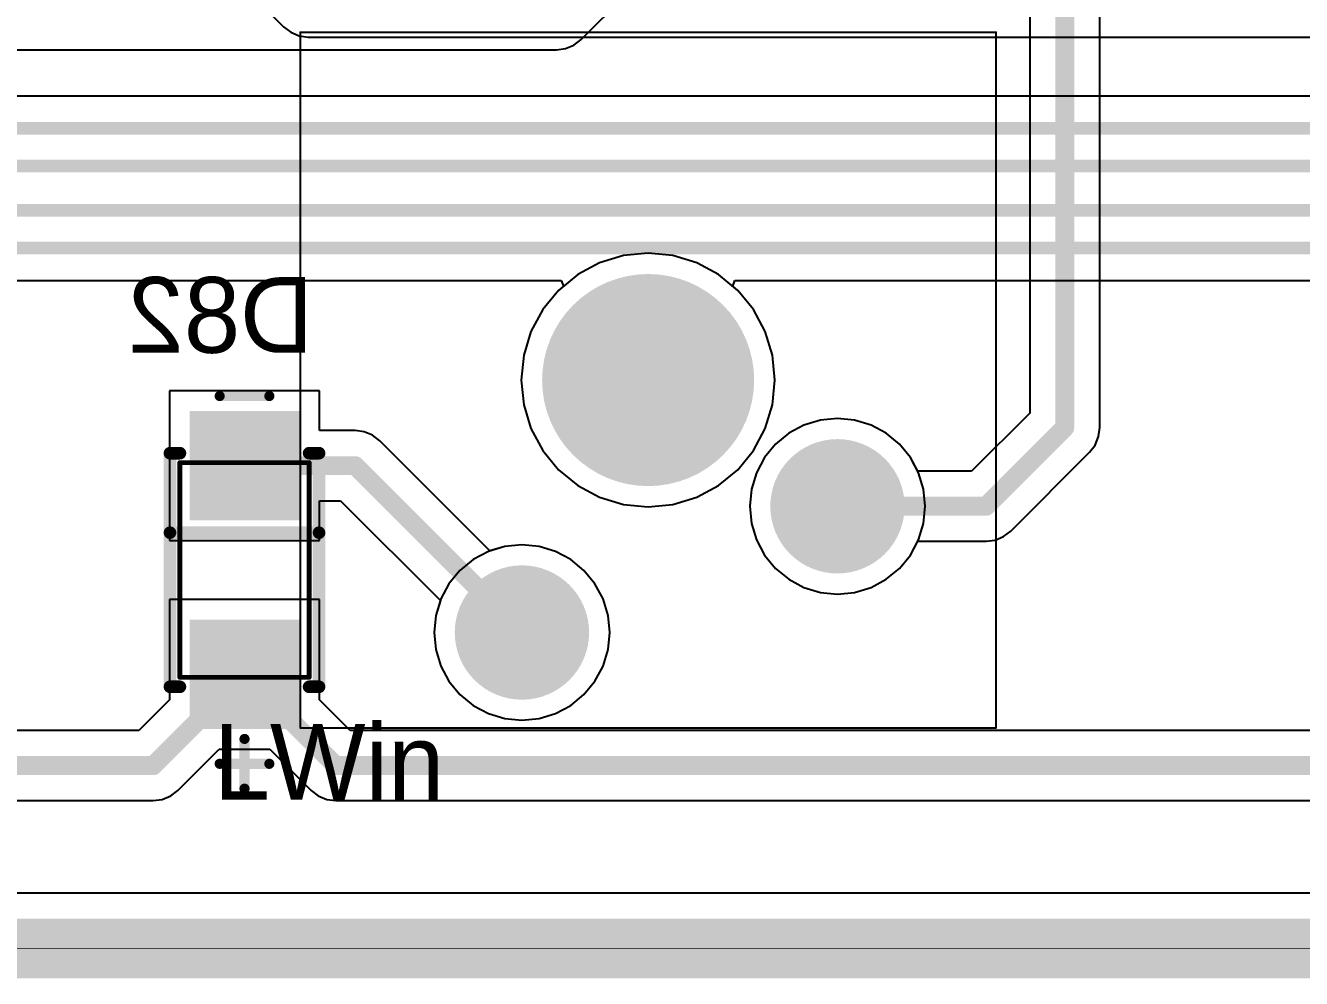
# Model space of a CAD drawing. Header units: millimetres. Extents: x 25 to 374, y 23 to 150.
# Drawn here: x 239.17 to 264.84, y 22.97 to 42.15 of the extents above; entities that cross this region are included whole.
import ezdxf

# ---------------------------------------------------------------- set-up
doc = ezdxf.new("R2010")
doc.units = ezdxf.units.MM
for name, color, linetype in [('BottomLayer', 5, 'Continuous'), ('BottomOverlay', 54, 'Continuous'), ('BottomPaste', 16, 'Continuous'), ('BottomSolder', 6, 'Continuous'), ('KeepOutLayer', 6, 'Continuous'), ('Mechanical1', 6, 'Continuous'), ('Mechanical13', 56, 'Continuous'), ('Mechanical15', 56, 'Continuous'), ('MultiLayer', 9, 'Continuous'), ('PadHoleLayer', 156, 'Continuous'), ('TopLayer', 1, 'Continuous'), ('TopOverlay', 2, 'Continuous'), ('TopSolder', 216, 'Continuous')]:
    doc.layers.add(name, color=color, linetype=linetype)

# ---------------------------------------------------------------- blocks, each defined once
blk = doc.blocks.new('SMA_DO_214AC__S1_B_110')
at = {"layer": 'BottomLayer'}
for points in [[(-1.1, -1), (-1.1, 1), (-3.1, -1), (-3.1, 1)], [(3.1, -1), (3.1, 1), (1.1, -1), (1.1, 1)]]:
    blk.add_solid(points, dxfattribs=at)
at = {"layer": 'BottomOverlay', "const_width": 0.254}
for points in [[(-2.35, 1.3), (-2.35, 1.5)], [(2.35, 1.5), (-2.35, 1.5)], [(-0.75, -1.5), (-0.75, 1.5)], [(2.35, 1.3), (2.35, 1.5)], [(-2.35, -1.5), (-2.35, -1.3)], [(2.35, -1.5), (2.35, -1.3)], [(2.35, -1.5), (-2.35, -1.5)]]:
    blk.add_lwpolyline(points, dxfattribs=at)
at = {"layer": 'BottomOverlay', "const_width": 0.127}
for points in [[(-2.414, 1.5, 1), (-2.287, 1.5, 1)], [(-2.414, 1.5, 1), (-2.287, 1.5, 1)], [(-0.814, 1.5, 1), (-0.687, 1.5, 1)], [(2.287, 1.5, 1), (2.414, 1.5, 1)], [(2.287, 1.5, 1), (2.414, 1.5, 1)], [(-2.414, 1.3, 1), (-2.287, 1.3, 1)], [(2.287, 1.3, 1), (2.414, 1.3, 1)], [(-2.414, -1.3, 1), (-2.287, -1.3, 1)], [(2.287, -1.3, 1), (2.414, -1.3, 1)], [(-2.414, -1.5, 1), (-2.287, -1.5, 1)], [(-2.414, -1.5, 1), (-2.287, -1.5, 1)], [(-0.814, -1.5, 1), (-0.687, -1.5, 1)], [(2.287, -1.5, 1), (2.414, -1.5, 1)], [(2.287, -1.5, 1), (2.414, -1.5, 1)]]:
    blk.add_lwpolyline(points, format="xyb", close=True, dxfattribs=at)
at = {"layer": 'BottomPaste'}
for points in [[(-1.1, -1), (-1.1, 1), (-3.1, -1), (-3.1, 1)], [(3.1, -1), (3.1, 1), (1.1, -1), (1.1, 1)]]:
    blk.add_solid(points, dxfattribs=at)
at = {"layer": 'BottomSolder'}
for points in [[(-0.998, -1.102), (-0.998, 1.102), (-3.202, -1.102), (-3.202, 1.102)], [(3.202, -1.102), (3.202, 1.102), (0.998, -1.102), (0.998, 1.102)]]:
    blk.add_solid(points, dxfattribs=at)
at = {"layer": 'Mechanical13', "const_width": 0.1}
for points in [[(2.16, 1.3), (-2.16, 1.3)], [(-2.16, -1.3), (-2.16, 1.3)], [(2.16, -1.3), (2.16, 1.3)], [(2.16, -1.3), (-2.16, -1.3)]]:
    blk.add_lwpolyline(points, dxfattribs=at)
at = {"layer": 'Mechanical13', "const_width": 0.05}
for points in [[(-2.185, 1.3, 1), (-2.135, 1.3, 1)], [(-2.185, 1.3, 1), (-2.135, 1.3, 1)], [(2.135, 1.3, 1), (2.185, 1.3, 1)], [(2.135, 1.3, 1), (2.185, 1.3, 1)], [(-2.185, -1.3, 1), (-2.135, -1.3, 1)], [(-2.185, -1.3, 1), (-2.135, -1.3, 1)], [(2.135, -1.3, 1), (2.185, -1.3, 1)], [(2.135, -1.3, 1), (2.185, -1.3, 1)]]:
    blk.add_lwpolyline(points, format="xyb", close=True, dxfattribs=at)
at = {"layer": 'Mechanical15', "const_width": 0.203}
for points in [[(-3.5, -0.5), (-3.5, 0.5)], [(3.9, -0.5), (3.9, 0.5)], [(4.4, 0), (3.4, 0)]]:
    blk.add_lwpolyline(points, dxfattribs=at)
at = {"layer": 'Mechanical15', "const_width": 0.102}
for points in [[(-3.551, 0.5, 1), (-3.449, 0.5, 1)], [(3.849, 0.5, 1), (3.951, 0.5, 1)], [(3.349, 0, 1), (3.451, 0, 1)], [(4.349, 0, 1), (4.451, 0, 1)], [(-3.551, -0.5, 1), (-3.449, -0.5, 1)], [(3.849, -0.5, 1), (3.951, -0.5, 1)]]:
    blk.add_lwpolyline(points, format="xyb", close=True, dxfattribs=at)
blk = doc.blocks.new('MX_SW_3_202')
at = {"layer": 'BottomLayer'}
for points, const_width in [([(-1.016, 0, 1), (1.016, 0, 1)], 2.032), ([(3.185, -2.54, 1), (4.435, -2.54, 1)], 1.25), ([(-3.165, -5.08, 1), (-1.915, -5.08, 1)], 1.25)]:
    blk.add_lwpolyline(points, format="xyb", close=True, dxfattribs=dict(at, const_width=const_width))
at = {"layer": 'BottomSolder'}
for points, const_width in [([(-1.067, 0, 1), (1.067, 0, 1)], 2.134), ([(3.134, -2.54, 1), (4.486, -2.54, 1)], 1.352), ([(-3.216, -5.08, 1), (-1.864, -5.08, 1)], 1.352)]:
    blk.add_lwpolyline(points, format="xyb", close=True, dxfattribs=dict(at, const_width=const_width))
at = {"layer": 'Mechanical1', "const_width": 0.0381}
for points in [[(-7, -7), (-7, 7)], [(-7, 7), (7, 7)], [(7, -7), (7, 7)], [(-7, -7), (7, -7)]]:
    blk.add_lwpolyline(points, dxfattribs=at)
at = {"layer": 'Mechanical1', "const_width": 0.0191}
for points in [[(-7.01, 7, 1), (-6.99, 7, 1)], [(-7.01, 7, 1), (-6.99, 7, 1)], [(6.99, 7, 1), (7.01, 7, 1)], [(6.99, 7, 1), (7.01, 7, 1)], [(-7.01, -7, 1), (-6.99, -7, 1)], [(-7.01, -7, 1), (-6.99, -7, 1)], [(6.99, -7, 1), (7.01, -7, 1)], [(6.99, -7, 1), (7.01, -7, 1)]]:
    blk.add_lwpolyline(points, format="xyb", close=True, dxfattribs=at)
at = {"layer": 'MultiLayer'}
for points, const_width in [([(-1.016, 0, 1), (1.016, 0, 1)], 2.032), ([(3.185, -2.54, 1), (4.435, -2.54, 1)], 1.25), ([(-3.165, -5.08, 1), (-1.915, -5.08, 1)], 1.25)]:
    blk.add_lwpolyline(points, format="xyb", close=True, dxfattribs=dict(at, const_width=const_width))
at = {"layer": 'PadHoleLayer'}
for points, const_width in [([(-1.016, 0, 1), (1.016, 0, 1)], 2.032), ([(3.435, -2.54, 1), (4.185, -2.54, 1)], 0.75), ([(-2.915, -5.08, 1), (-2.165, -5.08, 1)], 0.75)]:
    blk.add_lwpolyline(points, format="xyb", close=True, dxfattribs=dict(at, const_width=const_width))
at = {"layer": 'TopLayer'}
for points, const_width in [([(-1.016, 0, 1), (1.016, 0, 1)], 2.032), ([(3.185, -2.54, 1), (4.435, -2.54, 1)], 1.25), ([(-3.165, -5.08, 1), (-1.915, -5.08, 1)], 1.25)]:
    blk.add_lwpolyline(points, format="xyb", close=True, dxfattribs=dict(at, const_width=const_width))
at = {"layer": 'TopSolder'}
for points, const_width in [([(-1.067, 0, 1), (1.067, 0, 1)], 2.134), ([(3.134, -2.54, 1), (4.486, -2.54, 1)], 1.352), ([(-3.216, -5.08, 1), (-1.864, -5.08, 1)], 1.352)]:
    blk.add_lwpolyline(points, format="xyb", close=True, dxfattribs=dict(at, const_width=const_width))

msp = doc.modelspace()

# ---------------------------------------------------------------- linework, layer by layer
at = {"layer": 'BottomLayer'}
for p, q in [((243.038, 43.438), (244.356, 42.12)), ((244.356, 42.12), (244.502, 42.009)), ((244.502, 42.009), (244.672, 41.938)), ((244.672, 41.938), (244.854, 41.914)), ((244.854, 41.914), (275.732, 41.914)), ((290.937, 40.726), (208.241, 40.726)), ((229.645, 37.018), (249.949, 37.018)), ((249.949, 37.018), (249.992, 36.899)), ((253.4, 36.899), (253.443, 37.018)), ((253.443, 37.018), (273.745, 37.018)), ((249.891, 36.816), (249.574, 36.429)), ((249.992, 36.899), (249.891, 36.816)), ((253.501, 36.816), (253.4, 36.899)), ((253.818, 36.429), (253.501, 36.816)), ((249.574, 36.429), (249.338, 35.988)), ((254.054, 35.988), (253.818, 36.429)), ((249.338, 35.988), (249.193, 35.509)), ((254.199, 35.509), (254.054, 35.988)), ((249.193, 35.509), (249.144, 35.011)), ((254.249, 35.011), (254.199, 35.509)), ((249.144, 35.011), (249.193, 34.513)), ((254.199, 34.513), (254.249, 35.011)), ((245.081, 34.797), (242.065, 34.797)), ((242.065, 34.797), (242.065, 31.781)), ((245.081, 33.993), (245.081, 34.797)), ((249.193, 34.513), (249.338, 34.035)), ((254.054, 34.035), (254.199, 34.513)), ((255.162, 34.204), (254.83, 34.103)), ((255.506, 34.238), (255.162, 34.204)), ((255.851, 34.204), (255.506, 34.238)), ((256.182, 34.103), (255.851, 34.204)), ((245.799, 33.993), (245.081, 33.993)), ((245.981, 33.969), (245.799, 33.993)), ((246.151, 33.899), (245.981, 33.969)), ((246.297, 33.787), (246.151, 33.899)), ((249.338, 34.035), (249.574, 33.593)), ((253.818, 33.593), (254.054, 34.035)), ((254.525, 33.94), (254.257, 33.72)), ((254.83, 34.103), (254.525, 33.94)), ((256.488, 33.94), (256.182, 34.103)), ((256.755, 33.72), (256.488, 33.94)), ((248.511, 31.573), (246.297, 33.787)), ((254.257, 33.72), (254.037, 33.453)), ((256.975, 33.453), (256.755, 33.72)), ((249.574, 33.593), (249.891, 33.207)), ((253.501, 33.207), (253.818, 33.593)), ((254.037, 33.453), (253.874, 33.147)), ((257.138, 33.147), (256.975, 33.453)), ((249.891, 33.207), (250.278, 32.889)), ((253.114, 32.889), (253.501, 33.207)), ((253.874, 33.147), (253.774, 32.816)), ((257.239, 32.816), (257.138, 33.147)), ((250.278, 32.889), (250.72, 32.653)), ((252.673, 32.653), (253.114, 32.889)), ((250.72, 32.653), (251.198, 32.508)), ((252.194, 32.508), (252.673, 32.653)), ((253.774, 32.816), (253.74, 32.471)), ((257.273, 32.471), (257.239, 32.816)), ((245.081, 31.781), (245.081, 32.584)), ((245.081, 32.584), (245.507, 32.584)), ((245.507, 32.584), (247.515, 30.576)), ((251.198, 32.508), (251.696, 32.459)), ((251.696, 32.459), (252.194, 32.508)), ((253.74, 32.471), (253.774, 32.127)), ((257.239, 32.127), (257.273, 32.471)), ((253.774, 32.127), (253.874, 31.795)), ((257.138, 31.795), (257.239, 32.127)), ((242.065, 31.781), (245.081, 31.781)), ((248.812, 31.664), (248.511, 31.573)), ((249.156, 31.698), (248.812, 31.664)), ((249.501, 31.664), (249.156, 31.698)), ((249.832, 31.563), (249.501, 31.664)), ((253.874, 31.795), (254.037, 31.49)), ((256.975, 31.49), (257.138, 31.795)), ((250.138, 31.4), (249.832, 31.563)), ((250.405, 31.18), (250.138, 31.4)), ((254.037, 31.49), (254.257, 31.222)), ((256.755, 31.222), (256.975, 31.49)), ((250.625, 30.913), (250.405, 31.18)), ((254.257, 31.222), (254.525, 31.003)), ((256.488, 31.003), (256.755, 31.222)), ((250.788, 30.607), (250.625, 30.913)), ((254.525, 31.003), (254.83, 30.839)), ((254.83, 30.839), (255.162, 30.739)), ((255.851, 30.739), (256.182, 30.839)), ((256.182, 30.839), (256.488, 31.003)), ((245.081, 30.597), (242.065, 30.597)), ((242.065, 30.597), (242.065, 28.577)), ((245.081, 28.577), (245.081, 30.597)), ((247.515, 30.576), (247.424, 30.276)), ((250.889, 30.276), (250.788, 30.607)), ((255.162, 30.739), (255.506, 30.705)), ((255.506, 30.705), (255.851, 30.739)), ((247.424, 30.276), (247.39, 29.931)), ((250.923, 29.931), (250.889, 30.276)), ((247.39, 29.931), (247.424, 29.587)), ((250.889, 29.587), (250.923, 29.931)), ((247.424, 29.587), (247.524, 29.255)), ((250.788, 29.255), (250.889, 29.587)), ((247.524, 29.255), (247.687, 28.95)), ((250.625, 28.95), (250.788, 29.255)), ((247.687, 28.95), (247.907, 28.682)), ((250.405, 28.682), (250.625, 28.95)), ((242.065, 28.577), (241.444, 27.956)), ((245.702, 27.956), (245.081, 28.577)), ((247.907, 28.682), (248.175, 28.463)), ((250.138, 28.463), (250.405, 28.682)), ((248.175, 28.463), (248.48, 28.299)), ((248.48, 28.299), (248.812, 28.199)), ((249.501, 28.199), (249.832, 28.299)), ((249.832, 28.299), (250.138, 28.463)), ((248.812, 28.199), (249.156, 28.165)), ((249.156, 28.165), (249.501, 28.199)), ((241.444, 27.956), (221.905, 27.956)), ((265.272, 27.956), (245.702, 27.956)), ((242.234, 26.753), (243.062, 27.581)), ((243.062, 27.581), (244.085, 27.581)), ((244.085, 27.581), (244.912, 26.753)), ((242.089, 26.642), (242.234, 26.753)), ((244.912, 26.753), (245.058, 26.642)), ((221.613, 26.547), (241.736, 26.547)), ((241.736, 26.547), (241.919, 26.571)), ((241.919, 26.571), (242.089, 26.642)), ((245.058, 26.642), (245.228, 26.571)), ((245.228, 26.571), (245.41, 26.547)), ((245.41, 26.547), (265.564, 26.547)), ((372.04, 24.686), (208.113, 24.686))]:
    msp.add_line(p, q, dxfattribs=at)
for points, const_width in [([(100.63, 40.079), (291.554, 40.079)], 0.254), ([(81.877, 39.317), (292.697, 39.317)], 0.254), ([(51.75, 38.428), (294.475, 38.428)], 0.254), ([(161.252, 37.666), (331.178, 37.666)], 0.254), ([(243.573, 33.289), (245.799, 33.289)], 0.381), ([(245.799, 33.289), (249.156, 29.931)], 0.381), ([(241.736, 27.252), (243.573, 29.089)], 0.381), ([(243.573, 29.089), (245.41, 27.252)], 0.381), ([(221.613, 27.252), (241.736, 27.252)], 0.381), ([(245.41, 27.252), (265.564, 27.252)], 0.381)]:
    msp.add_lwpolyline(points, dxfattribs=dict(at, const_width=const_width))
at = {"layer": 'BottomLayer', "const_width": 0.191}
for points in [[(243.478, 33.289, 1), (243.669, 33.289, 1)], [(245.704, 33.289, 1), (245.894, 33.289, 1)], [(245.704, 33.289, 1), (245.894, 33.289, 1)], [(249.061, 29.931, 1), (249.251, 29.931, 1)], [(243.478, 29.089, 1), (243.669, 29.089, 1)], [(243.478, 29.089, 1), (243.669, 29.089, 1)], [(241.641, 27.252, 1), (241.832, 27.252, 1)], [(241.641, 27.252, 1), (241.832, 27.252, 1)], [(245.315, 27.252, 1), (245.506, 27.252, 1)], [(245.315, 27.252, 1), (245.506, 27.252, 1)]]:
    msp.add_lwpolyline(points, format="xyb", close=True, dxfattribs=at)
at = {"layer": 'KeepOutLayer', "const_width": 1.2}
msp.add_lwpolyline([(25.495, 23.569), (373.158, 23.569)], dxfattribs=at)
at = {"layer": 'Mechanical1', "const_width": 0.0127}
for points in [[(244.713, 42.005), (258.713, 42.005)], [(244.713, 28.006), (244.713, 42.005)], [(258.713, 28.006), (258.713, 42.005)], [(244.713, 28.006), (258.713, 28.006)], [(25.495, 23.569), (373.158, 23.569)]]:
    msp.add_lwpolyline(points, dxfattribs=at)
at = {"layer": 'Mechanical1', "const_width": 0.00635}
for points in [[(244.71, 42.005, 1), (244.716, 42.005, 1)], [(244.71, 42.005, 1), (244.716, 42.005, 1)], [(258.71, 42.005, 1), (258.716, 42.005, 1)], [(258.71, 42.005, 1), (258.716, 42.005, 1)], [(244.71, 28.006, 1), (244.716, 28.006, 1)], [(244.71, 28.006, 1), (244.716, 28.006, 1)], [(258.71, 28.006, 1), (258.716, 28.006, 1)], [(258.71, 28.006, 1), (258.716, 28.006, 1)]]:
    msp.add_lwpolyline(points, format="xyb", close=True, dxfattribs=at)
at = {"layer": 'TopLayer'}
for p, q in [((259.376, 67.981), (259.376, 34.348)), ((250.348, 41.864), (253.64, 45.156)), ((260.785, 34.056), (260.785, 43.884)), ((250.202, 41.752), (250.348, 41.864)), ((235.722, 41.658), (249.85, 41.658)), ((249.85, 41.658), (250.032, 41.682)), ((250.032, 41.682), (250.202, 41.752)), ((251.198, 37.515), (250.72, 37.369)), ((251.696, 37.564), (251.198, 37.515)), ((252.194, 37.515), (251.696, 37.564)), ((252.673, 37.369), (252.194, 37.515)), ((250.72, 37.369), (250.278, 37.134)), ((253.114, 37.134), (252.673, 37.369)), ((250.278, 37.134), (249.891, 36.816)), ((253.501, 36.816), (253.114, 37.134)), ((249.891, 36.816), (249.574, 36.429)), ((253.818, 36.429), (253.501, 36.816)), ((249.574, 36.429), (249.338, 35.988)), ((254.054, 35.988), (253.818, 36.429)), ((249.338, 35.988), (249.193, 35.509)), ((254.199, 35.509), (254.054, 35.988)), ((249.193, 35.509), (249.144, 35.011)), ((254.249, 35.011), (254.199, 35.509)), ((249.144, 35.011), (249.193, 34.513)), ((254.199, 34.513), (254.249, 35.011)), ((249.193, 34.513), (249.338, 34.035)), ((254.054, 34.035), (254.199, 34.513)), ((255.162, 34.204), (254.83, 34.103)), ((255.506, 34.238), (255.162, 34.204)), ((255.851, 34.204), (255.506, 34.238)), ((256.182, 34.103), (255.851, 34.204)), ((259.376, 34.348), (258.204, 33.176)), ((249.338, 34.035), (249.574, 33.593)), ((253.818, 33.593), (254.054, 34.035)), ((254.525, 33.94), (254.257, 33.72)), ((254.83, 34.103), (254.525, 33.94)), ((256.488, 33.94), (256.182, 34.103)), ((256.755, 33.72), (256.488, 33.94)), ((260.761, 33.874), (260.785, 34.056)), ((254.257, 33.72), (254.037, 33.453)), ((256.975, 33.453), (256.755, 33.72)), ((260.579, 33.558), (260.691, 33.704)), ((260.691, 33.704), (260.761, 33.874)), ((249.574, 33.593), (249.891, 33.207)), ((253.501, 33.207), (253.818, 33.593)), ((254.037, 33.453), (253.874, 33.147)), ((257.123, 33.176), (256.975, 33.453)), ((258.994, 31.973), (260.579, 33.558)), ((249.891, 33.207), (250.278, 32.889)), ((253.114, 32.889), (253.501, 33.207)), ((253.874, 33.147), (253.774, 32.816)), ((258.204, 33.176), (257.123, 33.176)), ((250.278, 32.889), (250.72, 32.653)), ((252.673, 32.653), (253.114, 32.889)), ((250.72, 32.653), (251.198, 32.508)), ((252.194, 32.508), (252.673, 32.653)), ((253.774, 32.816), (253.74, 32.471)), ((251.198, 32.508), (251.696, 32.459)), ((251.696, 32.459), (252.194, 32.508)), ((253.74, 32.471), (253.774, 32.127)), ((253.774, 32.127), (253.874, 31.795)), ((258.678, 31.791), (258.848, 31.861)), ((258.848, 31.861), (258.994, 31.973)), ((248.812, 31.664), (248.48, 31.563)), ((249.156, 31.698), (248.812, 31.664)), ((249.501, 31.664), (249.156, 31.698)), ((249.832, 31.563), (249.501, 31.664)), ((253.874, 31.795), (254.037, 31.49)), ((256.975, 31.49), (257.123, 31.767)), ((257.123, 31.767), (258.496, 31.767)), ((258.496, 31.767), (258.678, 31.791)), ((248.175, 31.4), (247.907, 31.18)), ((248.48, 31.563), (248.175, 31.4)), ((250.138, 31.4), (249.832, 31.563)), ((250.405, 31.18), (250.138, 31.4)), ((254.037, 31.49), (254.257, 31.222)), ((256.755, 31.222), (256.975, 31.49)), ((247.907, 31.18), (247.687, 30.913)), ((250.625, 30.913), (250.405, 31.18)), ((254.257, 31.222), (254.525, 31.003)), ((256.488, 31.003), (256.755, 31.222)), ((247.687, 30.913), (247.524, 30.607)), ((250.788, 30.607), (250.625, 30.913)), ((254.525, 31.003), (254.83, 30.839)), ((254.83, 30.839), (255.162, 30.739)), ((255.851, 30.739), (256.182, 30.839)), ((256.182, 30.839), (256.488, 31.003)), ((247.524, 30.607), (247.424, 30.276)), ((250.889, 30.276), (250.788, 30.607)), ((255.162, 30.739), (255.506, 30.705)), ((255.506, 30.705), (255.851, 30.739)), ((247.424, 30.276), (247.39, 29.931)), ((250.923, 29.931), (250.889, 30.276)), ((247.39, 29.931), (247.424, 29.587)), ((250.889, 29.587), (250.923, 29.931)), ((247.424, 29.587), (247.524, 29.255)), ((250.788, 29.255), (250.889, 29.587)), ((247.524, 29.255), (247.687, 28.95)), ((250.625, 28.95), (250.788, 29.255)), ((247.687, 28.95), (247.907, 28.682)), ((250.405, 28.682), (250.625, 28.95)), ((247.907, 28.682), (248.175, 28.463)), ((250.138, 28.463), (250.405, 28.682)), ((248.175, 28.463), (248.48, 28.299)), ((248.48, 28.299), (248.812, 28.199)), ((249.501, 28.199), (249.832, 28.299)), ((249.832, 28.299), (250.138, 28.463)), ((248.812, 28.199), (249.156, 28.165)), ((249.156, 28.165), (249.501, 28.199)), ((372.04, 24.686), (208.113, 24.686))]:
    msp.add_line(p, q, dxfattribs=at)
at = {"layer": 'TopLayer', "const_width": 0.381}
for points in [[(260.081, 34.056), (260.081, 67.981)], [(258.496, 32.471), (260.081, 34.056)], [(255.506, 32.471), (258.496, 32.471)]]:
    msp.add_lwpolyline(points, dxfattribs=at)
at = {"layer": 'TopLayer', "const_width": 0.191}
for points in [[(259.986, 34.056, 1), (260.176, 34.056, 1)], [(259.986, 34.056, 1), (260.176, 34.056, 1)], [(255.411, 32.471, 1), (255.601, 32.471, 1)], [(258.401, 32.471, 1), (258.591, 32.471, 1)], [(258.401, 32.471, 1), (258.591, 32.471, 1)]]:
    msp.add_lwpolyline(points, format="xyb", close=True, dxfattribs=at)

# ---------------------------------------------------------------- block references
msp.add_blockref('MX_SW_3_202', (251.696, 35.011))
at = {"rotation": 270}
msp.add_blockref('SMA_DO_214AC__S1_B_110', (243.573, 31.189), dxfattribs=at)

# ---------------------------------------------------------------- texts
at = {"layer": 'BottomOverlay', "text_generation_flag": 2}
msp.add_text('D82', height=1.524, dxfattribs=at).set_placement((244.958, 35.56))
at = {"layer": 'TopOverlay'}
msp.add_text('LWin', height=1.524, dxfattribs=at).set_placement((242.951, 26.566))

doc.saveas('drawing.dxf')
